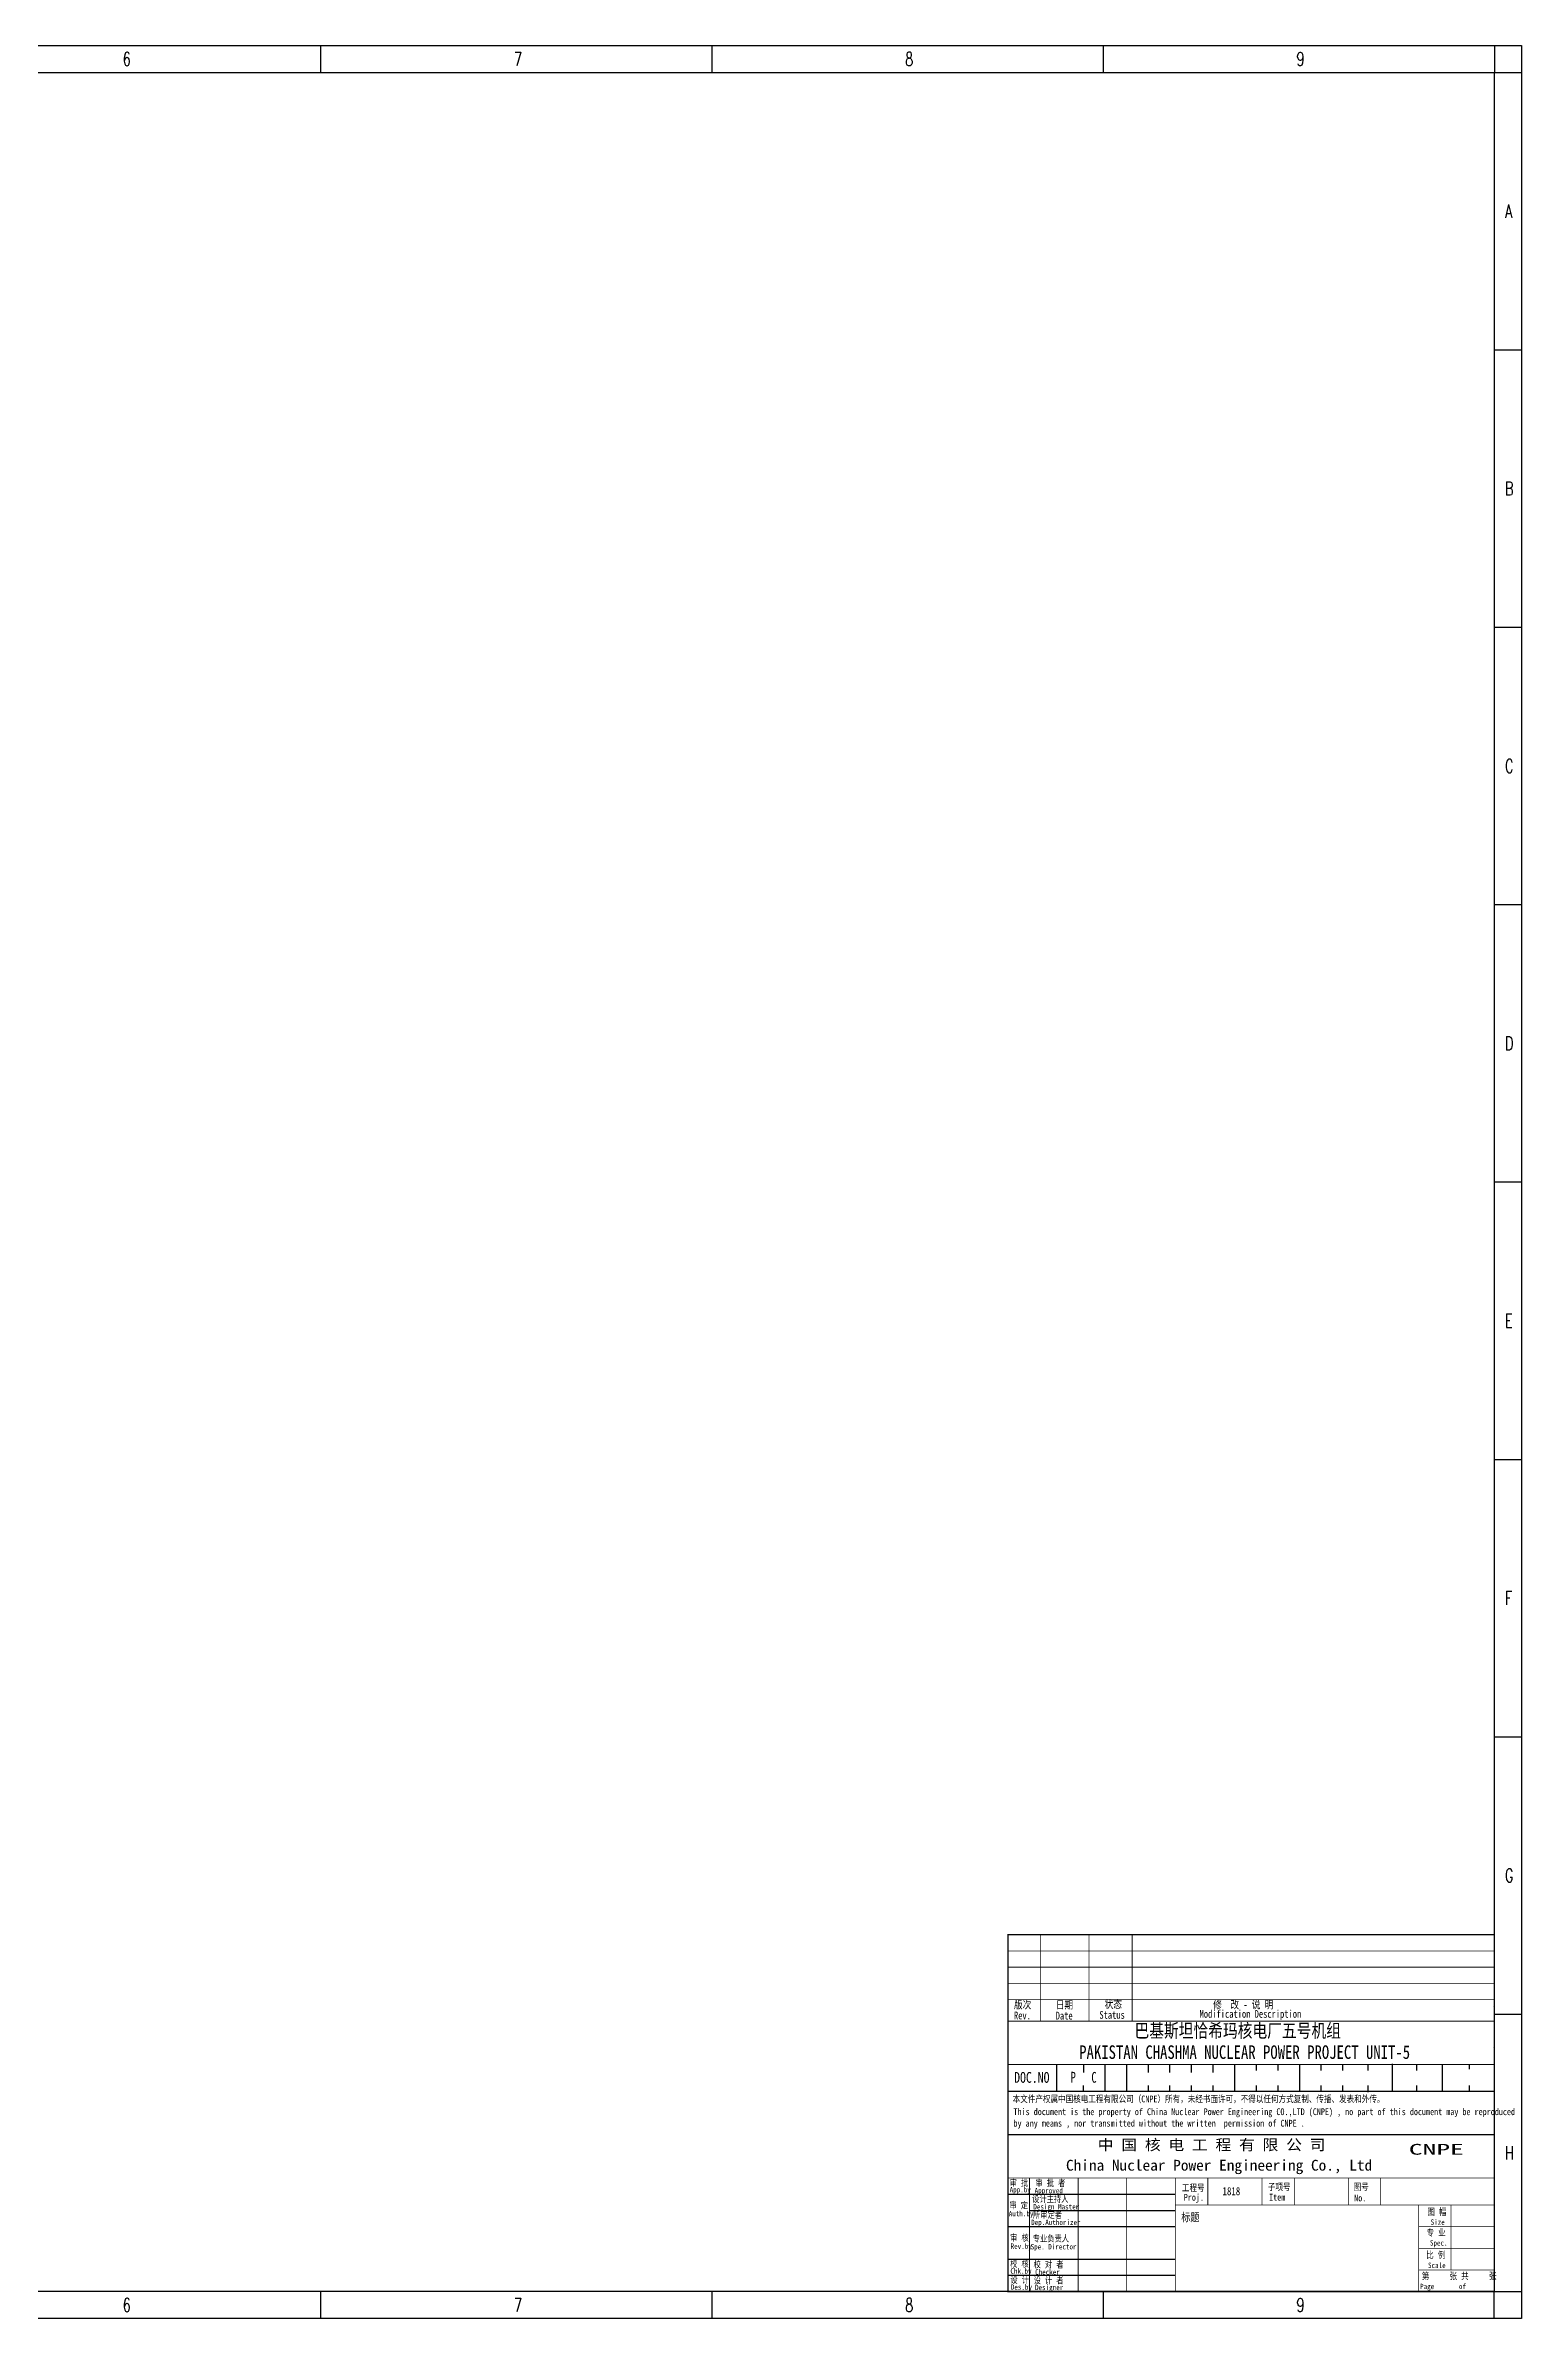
# Model space of a CAD drawing. Header units: inches. Extents: x -1 to 1337, y 7 to 953.
# Drawn here: x 791 to 1337, y 7 to 848 of the extents above; entities that cross this region are included whole.
import ezdxf
from ezdxf.enums import TextEntityAlignment as Align

# ---------------------------------------------------------------- set-up
doc = ezdxf.new("R2010")
doc.units = ezdxf.units.IN
doc.header["$MEASUREMENT"] = 0
for name, color, linetype in [('1', 7, 'Continuous'), ('PUB_TEXT', 7, 'Continuous'), ('图框', 4, 'Continuous')]:
    doc.layers.add(name, color=color, linetype=linetype)
doc.styles.add('HZ', font='txt_____.ttf', dxfattribs={"width": 0.7, "bigfont": 'HZTXT'})
doc.styles.add('宋体', font='', dxfattribs={"width": 0.7})
doc.styles.add('汉字', font='仿宋_GB2312.ttf', dxfattribs={"width": 0.8, "height": 4})
doc.styles.get('宋体').set_extended_font_data('SimSun')

msp = doc.modelspace()

# ---------------------------------------------------------------- linework, layer by layer
at = {"linetype": 'Continuous'}
msp.add_line((1165.27, 101.29), (1165.27, 91.29), dxfattribs=at)
msp.add_line((1175.27, 101.29), (1175.27, 98.29))
at = {"color": 4, "flags": 128}
for points in [[(-0.65, 848.29), (1337.35, 848.29)], [(892.97, 848.29), (892.97, 838.29)], [(1037.74, 848.29), (1037.74, 838.29)], [(1182.51, 848.29), (1182.51, 838.29)], [(1327.35, 848.29), (1327.35, 838.29)], [(1337.35, 848.29), (1337.35, 7.29)], [(892.97, 17.29), (892.97, 7.29)], [(1037.74, 17.29), (1037.74, 7.29)], [(1182.51, 17.29), (1182.51, 7.29)], [(1337.35, 7.29), (-0.65, 7.29)]]:
    msp.add_lwpolyline(points, dxfattribs=at)
msp.add_lwpolyline([(24.35, 838.29), (1327.27, 838.29), (1327.27, 17.29), (24.35, 17.29)], close=True)
at = {"flags": 128}
for points in [[(1327.35, 838.29), (1337.35, 838.29)], [(1327.35, 735.66), (1337.35, 735.66)], [(1327.35, 633.04), (1337.35, 633.04)], [(1327.35, 530.41), (1337.35, 530.41)], [(1327.35, 427.79), (1337.35, 427.79)], [(1327.35, 325.16), (1337.35, 325.16)], [(1327.35, 222.54), (1337.35, 222.54)], [(1327.35, 119.91), (1337.35, 119.91)], [(1327.27, 17.29), (1337.35, 17.29)], [(1327.27, 7.29), (1327.27, 17.29)]]:
    msp.add_lwpolyline(points, dxfattribs=at)
at = {"layer": '1'}
for p, q in [((1326.95, 122.65), (1326.95, 122.65)), ((1326.95, 122.65), (1326.95, 122.65)), ((1326.95, 122.65), (1326.95, 122.65)), ((1326.95, 122.65), (1326.95, 122.65)), ((1183.27, 91.29), (1183.27, 101.29)), ((1191.27, 91.29), (1191.27, 101.29)), ((1199.27, 98.29), (1199.27, 101.29)), ((1207.27, 98.29), (1207.27, 101.29)), ((1215.27, 98.29), (1215.27, 101.29)), ((1223.27, 98.29), (1223.27, 101.29)), ((1231.27, 91.29), (1231.27, 101.29)), ((1239.27, 99), (1239.27, 101.29)), ((1247.27, 99), (1247.27, 101.29)), ((1255.27, 91.29), (1255.27, 101.29)), ((1263.27, 99), (1263.27, 101.29)), ((1271.27, 99), (1271.27, 101.29)), ((1280.64, 99), (1280.64, 101.29)), ((1289.64, 91.5), (1289.64, 101.5)), ((1298.64, 99), (1298.64, 101)), ((1308.14, 91.29), (1308.14, 101.29)), ((1318.14, 99.5), (1318.14, 101.39)), ((1175.27, 100.29), (1175.27, 100.29)), ((1175.27, 91.29), (1175.27, 93.5)), ((1199.27, 91.29), (1199.27, 93.5)), ((1207.27, 91.29), (1207.27, 93.5)), ((1215.27, 91.29), (1215.27, 93.5)), ((1223.27, 91.29), (1223.27, 93.5)), ((1239.27, 91.29), (1239.27, 93.5)), ((1247.27, 91.29), (1247.27, 93.5)), ((1263.27, 91.29), (1263.27, 93.5)), ((1271.27, 91.29), (1271.27, 93.5)), ((1280.64, 91), (1280.64, 93.5)), ((1298.64, 91.5), (1298.64, 93.5)), ((1318.14, 91.5), (1318.14, 93.5)), ((1327.27, 91.29), (1147.27, 91.29)), ((1327.27, 17.29), (1147.27, 17.29)), ((1327.27, 17.29), (1147.27, 17.29)), ((1327.27, 17.29), (1147.27, 17.29)), ((1327.27, 17.29), (1147.27, 17.29)), ((1327.27, 17.29), (1147.27, 17.29))]:
    msp.add_line(p, q, dxfattribs=at)
at = {"layer": '1', "color": 7, "ltscale": 0.8}
msp.add_line((1147.27, 113.18), (1147.27, 51.68), dxfattribs=at)
at = {"layer": '1', "color": 7}
for p, q in [((1326.98, 107.53), (1326.98, 107.53)), ((1326.98, 107.53), (1326.98, 107.53)), ((1326.98, 107.53), (1326.98, 107.53)), ((1326.98, 107.53), (1326.98, 107.53)), ((1147.27, 53.29), (1209.27, 53.29)), ((1155.27, 47.29), (1209.27, 47.29)), ((1147.27, 41.29), (1209.27, 41.29)), ((1147.27, 29.29), (1209.27, 29.29)), ((1147.27, 23.29), (1209.27, 23.29)), ((1327.27, 17.29), (1147.27, 17.29)), ((1327.27, 17.29), (1147.27, 17.29)), ((1327.27, 17.29), (1147.27, 17.29))]:
    msp.add_line(p, q, dxfattribs=at)
at = {"layer": '1', "color": 7, "const_width": 0.5}
for points in [[(1147.27, 17.29), (1327.27, 17.29), (1327.27, 149.29), (1147.27, 149.29)], [(1147.27, 75.29), (1327.27, 75.29), (1327.27, 17.29), (1147.27, 17.29)]]:
    msp.add_lwpolyline(points, close=True, dxfattribs=at)
at = {"layer": '1', "color": 7}
for points, const_width in [([(1147.27, 143.29), (1327.27, 143.29)], 0.3), ([(1159.27, 149.29), (1159.27, 117.29)], 0.3), ([(1177.27, 149.29), (1177.27, 117.29)], 0.3), ([(1193.27, 149.29), (1193.27, 117.29)], 0.3), ([(1147.27, 137.29), (1327.27, 137.29)], 0.3), ([(1147.27, 131.29), (1327.27, 131.29)], 0.3), ([(1147.27, 125.29), (1327.27, 125.29)], 0.3), ([(1147.27, 117.29), (1327.27, 117.29)], 0.3), ([(1147.27, 101.29), (1327.27, 101.29)], 0.3), ([(1165.27, 101.29), (1165.27, 91.29)], 0.3), ([(1147.27, 91.29), (1327.27, 91.29)], 0.3), ([(1147.27, 91.29), (1327.27, 91.29)], 0.3), ([(1147.27, 59.29), (1327.27, 59.29)], 0.3), ([(1155.27, 59.29), (1155.27, 17.29)], 0.3), ([(1173.27, 59.29), (1173.27, 17.29)], 0.3), ([(1191.27, 59.29), (1191.27, 17.29)], 0.3), ([(1209.27, 59.29), (1209.27, 17.29)], 0.3), ([(1221.27, 59.29), (1221.27, 49.29)], 0.25), ([(1241.27, 59.29), (1241.27, 49.29)], 0.25), ([(1253.27, 59.29), (1253.27, 49.29)], 0.25), ([(1273.27, 59.29), (1273.27, 49.29)], 0.25), ([(1285.27, 59.29), (1285.27, 49.29)], 0.25), ([(1209.27, 49.29), (1327.27, 49.29)], 0.3), ([(1299.27, 49.29), (1299.27, 17.29)], 0.3), ([(1311.27, 49.29), (1311.27, 25.29)], 0.25), ([(1327.27, 41.29), (1299.27, 41.29)], 0.25), ([(1327.27, 33.29), (1299.27, 33.29)], 0.25), ([(1327.27, 25.29), (1299.27, 25.29)], 0.25)]:
    msp.add_lwpolyline(points, dxfattribs=dict(at, const_width=const_width))
at = {"layer": '1', "const_width": 0.3}
msp.add_lwpolyline([(1155.27, 59.29), (1155.27, 17.29)], dxfattribs=at)
at = {"layer": '图框'}
msp.add_line((1327.27, 17.29), (1147.27, 17.29), dxfattribs=at)
msp.add_line((1327.27, 17.29), (1147.27, 17.29), dxfattribs=at)
msp.add_line((1327.27, 17.29), (1147.27, 17.29), dxfattribs=at)
msp.add_line((1327.27, 17.29), (1147.27, 17.29), dxfattribs=at)
msp.add_line((1327.27, 17.29), (1147.27, 17.29), dxfattribs=at)

# ---------------------------------------------------------------- texts
at = {"color": 0, "style": 'HZ', "width": 0.7}
for s, p in [('6', (819.74, 840.79)), ('7', (964.51, 840.79)), ('8', (1109.28, 840.79)), ('9', (1254.05, 840.79)), ('A', (1331.21, 784.47)), ('B', (1331.21, 681.85)), ('C', (1331.21, 579.22)), ('D', (1331.21, 476.6)), ('E', (1331.21, 373.97)), ('F', (1331.21, 271.35)), ('G', (1331.21, 168.72)), ('H', (1331.21, 66.1)), ('6', (819.74, 9.79)), ('7', (964.51, 9.79)), ('8', (1109.28, 9.79)), ('9', (1254.05, 9.79))]:
    msp.add_text(s, height=5, dxfattribs=at).set_placement(p)
at = {"linetype": 'Continuous', "char_height": 4, "attachment_point": 5, "style": '宋体'}
for s, width, insert in [('P', 5.7748, (1171.48, 96.57)), ('C', 6.7601, (1179.14, 96.5))]:
    msp.add_mtext_dynamic_manual_height_columns(s, width=width, gutter_width=1, heights=[0], dxfattribs=dict(at, insert=insert))
at = {"layer": '1', "style": '汉字', "width": 0.8}
for s, height, p in [('版次', 2.88, (1149.53, 121.95)), ('Rev.', 2.88, (1149.53, 117.98)), ('Date', 2.88, (1164.97, 117.92)), ('日期 ', 2.88, (1164.97, 121.95)), ('Status', 2.88, (1181.14, 118.2)), ('状态', 2.88, (1183.06, 122.16)), ('Modification Description', 2.88, (1218.22, 118.57)), ('修  改 - 说 明', 2.88, (1223.23, 122)), ('巴基斯坦恰希玛核电厂五号机组', 5, (1194.13, 111.3)), ('PAKISTAN CHASHMA NUCLEAR POWER PROJECT UNIT-5', 5, (1173.66, 103.36)), ('审 批', 2.4, (1147.92, 56.31)), ('审 批 者', 2.4, (1157.49, 56.22)), ('App.by', 2, (1147.94, 53.97)), ('审 定', 2.4, (1147.88, 48.01)), ('设计主持人', 2.4, (1156.26, 50.33)), ('Approved', 2, (1157.17, 53.63)), ('Proj.', 2.5, (1212.37, 50.9)), ('Item', 2.5, (1243.94, 50.93)), ('No.', 2.5, (1275.42, 50.65)), ('Auth.by', 2, (1147.6, 45.13)), ('Dep.Authorizer', 2, (1155.89, 41.89)), ('所审定者', 2.4, (1156.58, 44.46)), ('Design Master', 2, (1156.7, 47.65)), ('标题', 3, (1211.45, 43.25)), ('图 幅', 2.5, (1302.47, 45.56)), ('Size', 2, (1303.72, 41.96)), ('审 核', 2.4, (1148.11, 35.95)), ('Rev.by', 2, (1148.29, 33.07)), ('Spe. Director', 2, (1155.7, 32.87)), ('专业负责人', 2.4, (1156.48, 35.72)), ('专 业', 2.5, (1302.19, 37.87)), ('Spec.', 2, (1303.45, 34.27)), ('校 核', 2.4, (1148.12, 26.32)), ('Chk.by', 2, (1148.22, 23.87)), ('校 对 者', 2.4, (1156.8, 26.08)), ('Checker', 2, (1157.37, 23.51)), ('比 例', 2.5, (1302.06, 29.58)), ('Scale', 2, (1302.74, 25.98)), ('设 计', 2.4, (1148.2, 20.38)), ('Des.by', 2, (1148.36, 17.93)), ('设 计 者', 2.4, (1156.8, 20.23)), ('Designer', 2, (1157.33, 17.81)), ('Page       of  ', 2, (1299.82, 18.18)), ('第     张 共     张', 2.5, (1300.43, 21.78))]:
    msp.add_text(s, height=height, dxfattribs=at).set_placement(p)
at = {"layer": '1', "color": 7, "style": '宋体', "width": 0.8}
msp.add_text('DOC.NO', height=4, dxfattribs=at).set_placement((1149.62, 94.5))
at = {"layer": '1', "ltscale": 0.8, "style": '汉字', "width": 0.8}
for s, height, p in [('本文件产权属中国核电工程有限公司（CNPE）所有，未经书面许可，不得以任何方式复制、传播、发表和外传。', 2.5, (1149.05, 87.29)), ('This document is the property of China Nuclear Power Engineering CO.,LTD (CNPE) , no part of this document may be reproduced ', 2.5, (1149.36, 82.55)), ('by any means , nor transmitted without the written  permission of CNPE .', 2.5, (1149.36, 78.31)), ('工程号', 2.5, (1211.69, 54.41)), ('1818', 3, (1226.72, 52.91)), ('子项号', 2.5, (1243.49, 54.73)), ('图号', 2.5, (1275.2, 54.8))]:
    msp.add_text(s, height=height, dxfattribs=at).set_placement(p)
at = {"layer": 'PUB_TEXT', "style": '汉字'}
for s, width, p, p2 in [('中 国 核 电 工 程 有 限 公 司', 1.049388, (1180.56, 69.56), (1264.79, 69.56)), ('CNPE', 1.843009, (1295.62, 67.9), (1316.02, 67.9)), ('China Nuclear Power Engineering Co., Ltd', 1.023647, (1168.78, 62.01), (1282.1, 62.01))]:
    msp.add_text(s, height=4, dxfattribs=dict(at, width=width)).set_placement(p, p2, align=Align.FIT)

doc.saveas('drawing.dxf')
